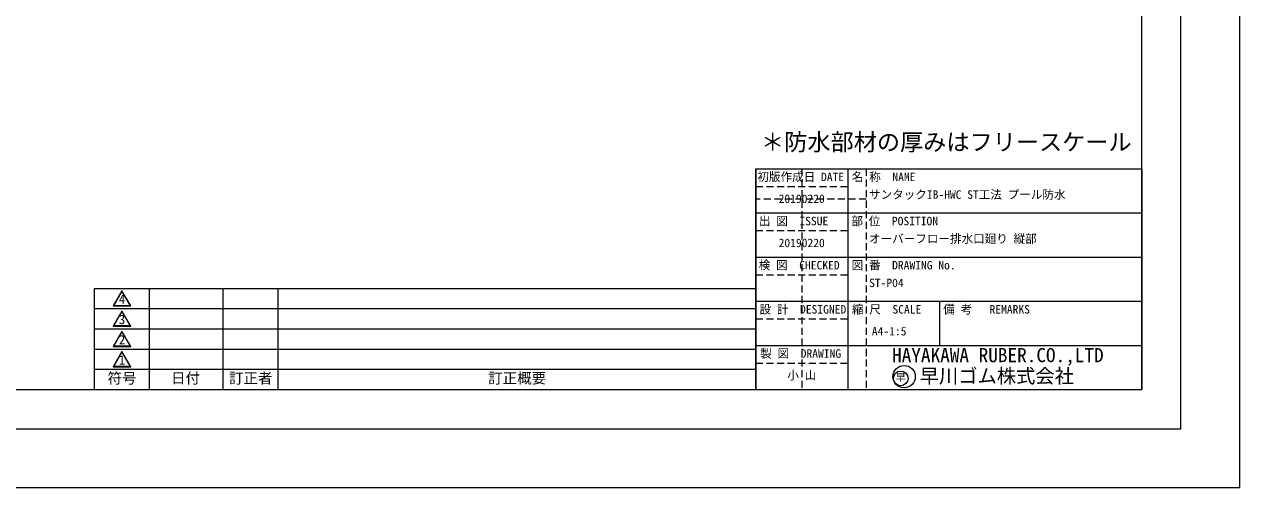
# Model space of a CAD drawing. Units: millimetres, scale not verified. Extents: x -742 to 742, y -525 to 525.
# Drawn here: x 122 to 742, y -525 to -289 of the extents above; entities that cross this region are included whole.
import ezdxf
from ezdxf.enums import TextEntityAlignment as Align

# ---------------------------------------------------------------- set-up
doc = ezdxf.new("R2010")
doc.units = ezdxf.units.MM
doc.header["$LTSCALE"] = 2
doc.linetypes.add('DASHED1', pattern=[1.8, 1.2, -0.6])
for name, color, linetype, lineweight in [('0-0_用紙枠', 134, 'Continuous', 9), ('0-1_輪郭線', 2, 'Continuous', 9), ('0-2_図面枠', 7, 'Continuous', 9), ('0-3_文字', 5, 'Continuous', 9), ('0-4_表題欄', 7, 'Continuous', 9), ('0-6_仮想線', 2, 'DASHED1', 9)]:
    doc.layers.add(name, color=color, linetype=linetype, lineweight=lineweight)
doc.layers.add('0-5_0', color=7, linetype='Continuous')
doc.styles.add('ＭＳ ゴシック', font='')
doc.styles.get('ＭＳ ゴシック').set_extended_font_data('MS Gothic')

# ---------------------------------------------------------------- blocks, each defined once
blk = doc.blocks.new('囲い文字1')
at = {"layer": '0-3_文字'}
for p, q in [((-1.117, -23.863), (-1.232, -23.863)), ((-0.886, -23.463), (-1.001, -23.463)), ((-0.655, -23.063), (-0.77, -23.063)), ((-0.424, -22.663), (-0.539, -22.663)), ((-0.193, -22.263), (-0.309, -22.263)), ((0.038, -21.863), (-0.078, -21.863)), ((0.269, -21.463), (0.153, -21.463)), ((0.5, -21.063), (0.384, -21.063)), ((0.731, -20.663), (0.615, -20.663)), ((0.934, -20.263), (0.846, -20.263)), ((1.022, -20.263), (0.934, -20.263)), ((1.253, -20.663), (1.137, -20.663)), ((1.484, -21.063), (1.368, -21.063)), ((1.715, -21.463), (1.599, -21.463)), ((1.946, -21.863), (1.83, -21.863)), ((2.177, -22.263), (2.061, -22.263)), ((2.408, -22.663), (2.292, -22.663)), ((2.638, -23.063), (2.523, -23.063)), ((2.869, -23.463), (2.754, -23.463)), ((3.1, -23.863), (2.985, -23.863)), ((-2.272, -25.863), (-2.387, -25.863)), ((-2.041, -25.463), (-2.156, -25.463)), ((-1.81, -25.063), (-1.925, -25.063)), ((-1.579, -24.663), (-1.694, -24.663)), ((-1.348, -24.263), (-1.463, -24.263)), ((3.331, -24.263), (3.216, -24.263)), ((3.562, -24.663), (3.447, -24.663)), ((3.793, -25.063), (3.678, -25.063)), ((4.024, -25.463), (3.909, -25.463)), ((4.255, -25.863), (4.14, -25.863))]:
    blk.add_line(p, q, dxfattribs=at)
for points in [[(-2.329, -25.963), (0.934, -20.311), (0.934, -20.111), (-2.502, -26.063)], [(0.934, -20.311), (4.197, -25.963), (4.37, -26.063), (0.934, -20.111)], [(4.197, -25.963), (-2.329, -25.963), (-2.502, -26.063), (4.37, -26.063)]]:
    blk.add_lwpolyline(points, close=True, dxfattribs=at)
at = {"layer": '0-3_文字', "style": 'ＭＳ ゴシック'}
blk.add_text('1', height=3.651, dxfattribs=at).set_placement((-0.301, -26.315), align=Align.BOTTOM_LEFT)
blk = doc.blocks.new('U34')
at = {"layer": '0-5_0', "xscale": 2.585241, "yscale": 2.585241}
blk.add_blockref('囲い文字1', (6.246, 67.25), dxfattribs=at)
blk = doc.blocks.new('囲い文字2')
at = {"layer": '0-3_文字'}
for p, q in [((-15.308, 33.816), (-15.424, 33.816)), ((-15.077, 34.216), (-15.193, 34.216)), ((-14.846, 34.616), (-14.962, 34.616)), ((-14.615, 35.016), (-14.731, 35.016)), ((-14.384, 35.416), (-14.5, 35.416)), ((-14.153, 35.816), (-14.269, 35.816)), ((-13.922, 36.216), (-14.038, 36.216)), ((-13.691, 36.616), (-13.807, 36.616)), ((-13.488, 37.016), (-13.576, 37.016)), ((-13.4, 37.016), (-13.488, 37.016)), ((-13.169, 36.616), (-13.285, 36.616)), ((-12.938, 36.216), (-13.054, 36.216)), ((-12.707, 35.816), (-12.823, 35.816)), ((-12.477, 35.416), (-12.592, 35.416)), ((-12.246, 35.016), (-12.361, 35.016)), ((-12.015, 34.616), (-12.13, 34.616)), ((-11.784, 34.216), (-11.899, 34.216)), ((-11.553, 33.816), (-11.668, 33.816)), ((-16.694, 31.416), (-16.809, 31.416)), ((-16.463, 31.816), (-16.578, 31.816)), ((-16.232, 32.216), (-16.347, 32.216)), ((-16.001, 32.616), (-16.116, 32.616)), ((-15.77, 33.016), (-15.885, 33.016)), ((-15.539, 33.416), (-15.654, 33.416)), ((-11.322, 33.416), (-11.437, 33.416)), ((-11.091, 33.016), (-11.206, 33.016)), ((-10.86, 32.616), (-10.975, 32.616)), ((-10.629, 32.216), (-10.745, 32.216)), ((-10.398, 31.816), (-10.514, 31.816)), ((-10.167, 31.416), (-10.283, 31.416))]:
    blk.add_line(p, q, dxfattribs=at)
for points in [[(-16.751, 31.316), (-13.488, 36.968), (-13.488, 37.168), (-16.925, 31.216)], [(-13.488, 36.968), (-10.225, 31.316), (-10.052, 31.216), (-13.488, 37.168)], [(-10.225, 31.316), (-16.751, 31.316), (-16.925, 31.216), (-10.052, 31.216)]]:
    blk.add_lwpolyline(points, close=True, dxfattribs=at)
at = {"layer": '0-3_文字', "style": 'ＭＳ ゴシック'}
blk.add_text('2', height=3.651, dxfattribs=at).set_placement((-14.724, 30.963), align=Align.BOTTOM_LEFT)
blk = doc.blocks.new('U35')
at = {"layer": '0-5_0', "xscale": 2.585241, "yscale": 2.585241}
blk.add_blockref('囲い文字2', (43.53, -80.829), dxfattribs=at)
blk = doc.blocks.new('囲い文字3')
at = {"layer": '0-3_文字'}
for p, q in [((-5.476, 19.4), (-5.592, 19.4)), ((-5.245, 19.8), (-5.361, 19.8)), ((-5.042, 20.2), (-5.13, 20.2)), ((-4.954, 20.2), (-5.042, 20.2)), ((-4.723, 19.8), (-4.839, 19.8)), ((-4.492, 19.4), (-4.608, 19.4)), ((-8.247, 14.6), (-8.363, 14.6)), ((-8.017, 15), (-8.132, 15)), ((-7.786, 15.4), (-7.901, 15.4)), ((-7.555, 15.8), (-7.67, 15.8)), ((-7.324, 16.2), (-7.439, 16.2)), ((-7.093, 16.6), (-7.208, 16.6)), ((-6.862, 17), (-6.977, 17)), ((-6.631, 17.4), (-6.746, 17.4)), ((-6.4, 17.8), (-6.515, 17.8)), ((-6.169, 18.2), (-6.284, 18.2)), ((-5.938, 18.6), (-6.054, 18.6)), ((-5.707, 19), (-5.823, 19)), ((-4.261, 19), (-4.377, 19)), ((-4.03, 18.6), (-4.146, 18.6)), ((-3.799, 18.2), (-3.915, 18.2)), ((-3.568, 17.8), (-3.684, 17.8)), ((-3.337, 17.4), (-3.453, 17.4)), ((-3.107, 17), (-3.222, 17)), ((-2.876, 16.6), (-2.991, 16.6)), ((-2.645, 16.2), (-2.76, 16.2)), ((-2.414, 15.8), (-2.529, 15.8)), ((-2.183, 15.4), (-2.298, 15.4)), ((-1.952, 15), (-2.067, 15)), ((-1.721, 14.6), (-1.836, 14.6))]:
    blk.add_line(p, q, dxfattribs=at)
for points in [[(-8.305, 14.5), (-5.042, 20.152), (-5.042, 20.352), (-8.478, 14.4)], [(-5.042, 20.152), (-1.779, 14.5), (-1.605, 14.4), (-5.042, 20.352)], [(-1.779, 14.5), (-8.305, 14.5), (-8.478, 14.4), (-1.605, 14.4)]]:
    blk.add_lwpolyline(points, close=True, dxfattribs=at)
at = {"layer": '0-3_文字', "style": 'ＭＳ ゴシック'}
blk.add_text('3', height=3.651, dxfattribs=at).set_placement((-6.277, 14.147), align=Align.BOTTOM_LEFT)
blk = doc.blocks.new('U36')
at = {"layer": '0-5_0', "xscale": 2.585241, "yscale": 2.585241}
blk.add_blockref('囲い文字3', (21.695, -37.356), dxfattribs=at)
blk = doc.blocks.new('囲い文字4')
at = {"layer": '0-3_文字'}
for p, q in [((-6.558, 14.776), (-6.673, 14.776)), ((-6.327, 15.176), (-6.442, 15.176)), ((-6.096, 15.576), (-6.211, 15.576)), ((-5.865, 15.976), (-5.981, 15.976)), ((-5.662, 16.376), (-5.75, 16.376)), ((-5.574, 16.376), (-5.662, 16.376)), ((-5.343, 15.976), (-5.458, 15.976)), ((-5.112, 15.576), (-5.227, 15.576)), ((-4.881, 15.176), (-4.997, 15.176)), ((-4.65, 14.776), (-4.766, 14.776)), ((-8.867, 10.776), (-8.983, 10.776)), ((-8.636, 11.176), (-8.752, 11.176)), ((-8.405, 11.576), (-8.521, 11.576)), ((-8.174, 11.976), (-8.29, 11.976)), ((-7.944, 12.376), (-8.059, 12.376)), ((-7.713, 12.776), (-7.828, 12.776)), ((-7.482, 13.176), (-7.597, 13.176)), ((-7.251, 13.576), (-7.366, 13.576)), ((-7.02, 13.976), (-7.135, 13.976)), ((-6.789, 14.376), (-6.904, 14.376)), ((-4.419, 14.376), (-4.535, 14.376)), ((-4.188, 13.976), (-4.304, 13.976)), ((-3.957, 13.576), (-4.073, 13.576)), ((-3.726, 13.176), (-3.842, 13.176)), ((-3.495, 12.776), (-3.611, 12.776)), ((-3.264, 12.376), (-3.38, 12.376)), ((-3.034, 11.976), (-3.149, 11.976)), ((-2.803, 11.576), (-2.918, 11.576)), ((-2.572, 11.176), (-2.687, 11.176)), ((-2.341, 10.776), (-2.456, 10.776))]:
    blk.add_line(p, q, dxfattribs=at)
for points in [[(-8.925, 10.676), (-5.662, 16.328), (-5.662, 16.528), (-9.098, 10.576)], [(-5.662, 16.328), (-2.398, 10.676), (-2.225, 10.576), (-5.662, 16.528)], [(-2.398, 10.676), (-8.925, 10.676), (-9.098, 10.576), (-2.225, 10.576)]]:
    blk.add_lwpolyline(points, close=True, dxfattribs=at)
at = {"layer": '0-3_文字', "style": 'ＭＳ ゴシック'}
blk.add_text('4', height=3.651, dxfattribs=at).set_placement((-6.897, 10.323), align=Align.BOTTOM_LEFT)
blk = doc.blocks.new('U37')
at = {"layer": '0-5_0', "xscale": 2.585241, "yscale": 2.585241}
blk.add_blockref('囲い文字4', (23.297, -27.47), dxfattribs=at)
blk = doc.blocks.new('T17')
at = {"layer": '0-4_表題欄'}
for p, q in [((0, 103.125), (675, 103.125)), ((0, 0), (0, 103.125)), ((56.25, 0), (56.25, 103.125)), ((131.25, 0), (131.25, 103.125)), ((187.5, 0), (187.5, 103.125)), ((675, 0), (675, 103.125)), ((0, 82.5), (675, 82.5)), ((0, 61.875), (675, 61.875)), ((0, 41.25), (675, 41.25)), ((0, 20.625), (675, 20.625)), ((0, 0), (675, 0))]:
    blk.add_line(p, q, dxfattribs=at)
for name, p in [('U37', (19.465, 85.312)), ('U36', (19.465, 64.688)), ('U35', (19.465, 44.062)), ('U34', (19.465, 23.438))]:
    blk.add_blockref(name, p, dxfattribs=at)
at = {"layer": '0-4_表題欄', "style": 'ＭＳ ゴシック'}
for s, p in [('符号', (13.421, 2.926)), ('日付', (78.129, 3.033)), ('訂正者', (137.359, 2.955)), ('訂正概要', (401.921, 2.983))]:
    blk.add_text(s, height=10.82, dxfattribs=at).set_placement(p, align=Align.BOTTOM_LEFT)
blk = doc.blocks.new('表題欄(定義)')
at = {"layer": '0-4_表題欄'}
for p, q in [((-21.942, -100.175), (-21.942, -25.175)), ((-21.942, -25.175), (-21.942, -100.175)), ((-21.942, -25.175), (109.308, -25.175)), ((9.308, -25.175), (9.308, -100.175)), ((109.308, -25.175), (109.308, -100.175)), ((-21.942, -40.175), (109.308, -40.175)), ((-21.942, -40.175), (9.308, -40.175)), ((-21.942, -55.175), (109.308, -55.175)), ((-21.942, -70.175), (109.308, -70.175)), ((40.558, -70.175), (40.558, -85.175)), ((-21.942, -85.175), (109.308, -85.175)), ((-21.942, -100.175), (109.308, -100.175))]:
    blk.add_line(p, q, dxfattribs=at)
for centre, radius in [((28.503, -95.777), 3.799), ((27.344, -96.385), 2.487)]:
    blk.add_circle(centre, radius, dxfattribs=at)
at = {"layer": '0-6_仮想線'}
for p, q in [((-6.317, -25.175), (-6.317, -100.175)), ((15.558, -25.175), (15.558, -100.175)), ((-21.942, -31.175), (9.308, -31.175)), ((15.558, -35.487), (-21.942, -35.487)), ((-21.942, -46.175), (9.308, -46.175)), ((-21.942, -61.175), (9.308, -61.175)), ((-21.942, -76.175), (9.308, -76.175)), ((-21.942, -91.175), (9.308, -91.175))]:
    blk.add_line(p, q, dxfattribs=at)
at = {"layer": '0-4_表題欄', "style": 'ＭＳ ゴシック'}
for s, height, p in [('初版作成日 DATE', 2.889, (-21.448, -30.23)), ('名 称  NAME', 2.889, (10.704, -30.23)), ('出 図  ISSUE', 2.889, (-20.913, -45.23)), ('部 位  POSITION', 2.889, (10.552, -45.23)), ('検 図  CHECKED', 2.889, (-20.972, -60.23)), ('図 番  DRAWING No.', 2.889, (10.626, -60.23)), ('設 計  DESIGNED', 2.889, (-20.698, -75.23)), ('縮 尺  SCALE', 2.889, (10.728, -75.23)), ('備 考   REMARKS', 2.889, (41.802, -75.23)), ('製 図  DRAWING', 2.889, (-20.472, -90.23)), ('HAYAKAWA RUBER.CO.,LTD', 4.809, (24.395, -92.314)), ('早', 2.493, (25.658, -98.029)), ('早川ゴム株式会社', 4.809, (33.785, -99.399))]:
    blk.add_text(s, height=height, dxfattribs=at).set_placement(p, align=Align.BOTTOM_LEFT)

msp = doc.modelspace()

# ---------------------------------------------------------------- linework, layer by layer
at = {"layer": '0-0_用紙枠'}
msp.add_lwpolyline([(-742.5, -525), (742.5, -525), (742.5, 525), (-742.5, 525)], close=True, dxfattribs=at)
at = {"layer": '0-1_輪郭線'}
msp.add_lwpolyline([(-692.5, -475), (692.5, -475), (692.5, 475), (-692.5, 475)], close=True, dxfattribs=at)
at = {"layer": '0-2_図面枠'}
msp.add_lwpolyline([(-712.5, -495), (712.5, -495), (712.5, 495), (-712.5, 495)], close=True, dxfattribs=at)

# ---------------------------------------------------------------- block references
at = {"layer": '0-4_表題欄'}
for name, p, xscale, yscale in [('表題欄(定義)', (528.538, -324.738), 1.5, 1.5), ('T17', (158.125, -475), 0.5, 0.5)]:
    msp.add_blockref(name, p, dxfattribs=dict(at, xscale=xscale, yscale=yscale))

# ---------------------------------------------------------------- texts
at = {"layer": '0-3_文字', "color": 7, "style": 'ＭＳ ゴシック'}
msp.add_text('＊防水部材の厚みはフリースケール', height=8.666, dxfattribs=at).set_placement((498.262, -355.764), align=Align.BOTTOM_LEFT)
at = {"layer": '0-4_表題欄', "style": 'ＭＳ ゴシック'}
for s, p in [('20190220', (507.251, -381.203)), ('サンタックIB-HWC ST工法 プール防水', (553.375, -379.083)), ('オーバーフロー排水口廻り 縦部', (553.375, -401.583)), ('20190220', (507.251, -403.703)), ('ST-P04', (553.375, -424.083)), ('A4-1:5', (554.799, -448.703)), ('小 山', (511.681, -471.203))]:
    msp.add_text(s, height=4.326, dxfattribs=at).set_placement(p, align=Align.BOTTOM_LEFT)

doc.saveas('drawing.dxf')
